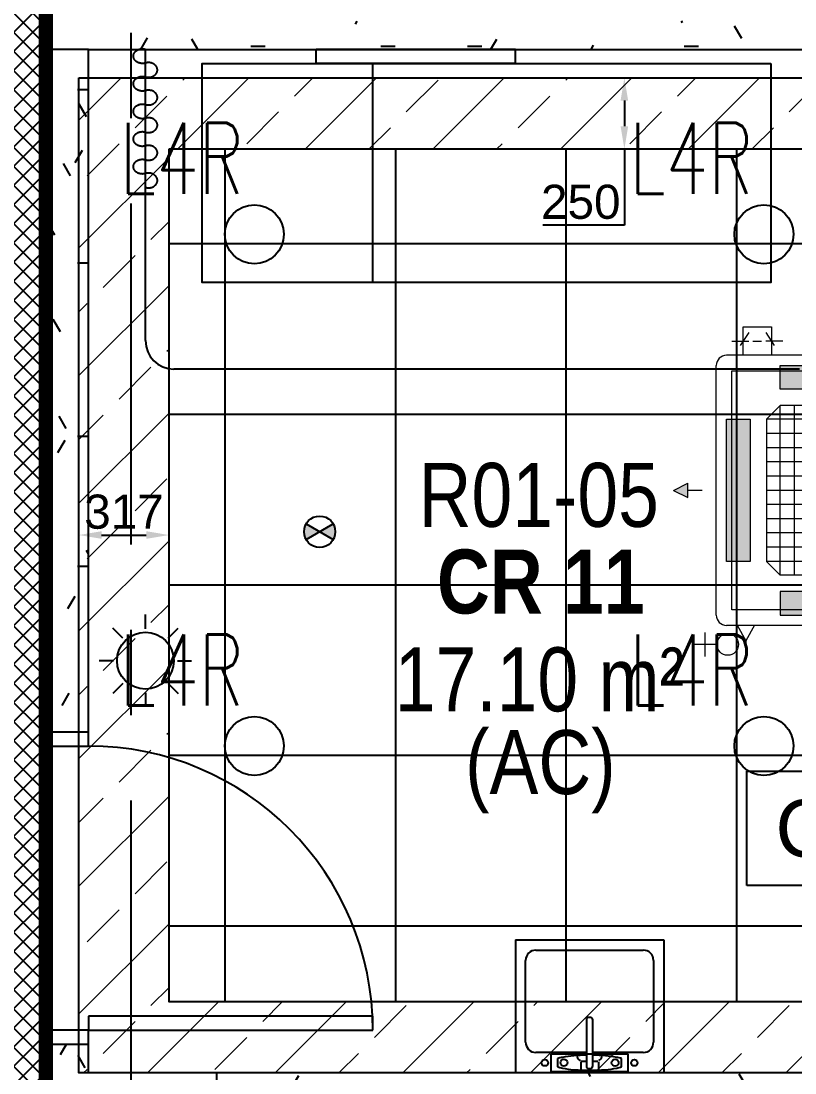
# Model space of a CAD drawing. Header units: millimetres. Extents: x -92759 to 184353, y -15225 to 86714.
# Drawn here: x -40721 to -37999, y 37841 to 41541 of the extents above; entities that cross this region are included whole.
import ezdxf

# ---------------------------------------------------------------- set-up
doc = ezdxf.new("R2010")
doc.units = ezdxf.units.MM
for name, pattern in [('HIDDEN', [0.375, 0.25, -0.125]), ('IDA - Grid Line', [2100, 1200, -300, 300, -300]), ('IMPORT-ACAD_ISO12W100', [3150, 1800, -450, 0, -450, 0, -450])]:
    doc.linetypes.add(name, pattern=pattern)
doc.layers.get('Defpoints').update_dxf_attribs({"color": 8})
for name, color, linetype in [('0-1', 9, 'Continuous'), ('0-Motion Sensor', 1, 'Continuous'), ('A-_DOOR----_E', 8, 'Continuous'), ('A-_ROOMNAME_A', 8, 'Continuous'), ('A-_WALL----_E', 8, 'Continuous'), ('A-_WALL----_H-1', 9, 'Continuous'), ('A-_WALLPRTN_E', 8, 'Continuous'), ('A-PATT-CONC', 8, 'Continuous'), ('AAG_Dimension', 7, 'Continuous'), ('E-_LITG _ CKT -DB', 1, 'HIDDEN'), ('E-legend', 1, 'Continuous'), ('HF', 7, 'Continuous'), ('HF Text', 7, 'Continuous'), ('M-ACMV_FCU', 5, 'Continuous'), ('PDF_M-_ACON----_E-N', 7, 'Continuous')]:
    doc.layers.add(name, color=color, linetype=linetype)
for name, color, linetype, true_color in [('1599_FURN_RHH_BLK8 _NEW__1ST STY_dwg _2_-1', 7, 'Continuous', 0xaaaaaa), ('A-_DETA----_E-6', 7, 'Continuous', 0x969696), ('A-_DETA----_ED-2', 1, 'Continuous', 0xff0000), ('A-_FURN--1', 7, 'Continuous', 0xaaaaaa), ('A-_FURN--2', 7, 'IMPORT-ACAD_ISO12W100', 0xaaaaaa), ('A-_FURN--4', 7, 'Continuous', 0xaaaaaa), ('A-_FURN_HIDDEN-1', 7, 'Continuous', 0xaaaaaa), ('CURTAIN-1', 7, 'Continuous', 0xaaaaaa), ('E-_FIREALAM_E-1', 1, 'Continuous', 0xff0000), ('S-_ANOTGRID_E-1', 9, 'IDA - Grid Line', 0x808080)]:
    doc.layers.add(name, color=color, linetype=linetype, true_color=true_color)
for name, color, linetype, lineweight in [('A--', 134, '500-1-RP', 25), ('HFI 9MM FPB', 94, 'Continuous', 5), ('M-ACMV_CDP', 190, 'DRAIN_PIPE', 25), ('M-ACMV_FCU-1', 86, 'Continuous', 9), ('M-ACMV_PWR', 1, 'REFRIGERANT', 25), ('M-ACMV_REF_PIPE', 134, '500-1-RP', 25), ('M-ACMV_VCD', 7, 'Continuous', 25)]:
    doc.layers.add(name, color=color, linetype=linetype, lineweight=lineweight)
doc.styles.add('Arial', font='arial.ttf')
doc.styles.add('Arial Narrow_2', font='ARIALN.TTF', dxfattribs={"height": 225})
doc.styles.add('Arial Narrow_B_1', font='ARIALNB.TTF', dxfattribs={"height": 300})
doc.styles.add('Arial_4', font='arial.ttf', dxfattribs={"height": 1.8})
doc.styles.add('Simplex', font='simplex_.ttf', dxfattribs={"width": 0.7, "height": 450})
doc.styles.get("Standard").update_dxf_attribs({"font": 'arial.ttf'})
doc.linetypes.add('500-1-RP', pattern='A,0.75,-0.5,0.75,-0.5,0.75,-0.5,0.75,-1.7,["RP",Standard,S=1,R=0,X=-1,Y=-0.5],-1.7', length=7.9)
doc.linetypes.add('DRAIN_PIPE', pattern='A,0.5,-0.2,["D",Standard,S=0.1,R=0,X=-0.1,Y=-0.05],-0.25', length=0.95)
doc.linetypes.add('REFRIGERANT', pattern='A,15,-5.08,["R",Standard,S=2.54,R=0,X=-2.54,Y=-1.27],-5.08', length=25.16)
doc.dimstyles.get("Standard").update_dxf_attribs({"dimtxt": 0.18, "dimasz": 0.18, "dimexe": 0.18, "dimexo": 0.0625, "dimgap": 0.09, "dimtad": 0, "dimtih": 1, "dimtoh": 1, "dimdec": 4, "dimzin": 0, "dimdsep": 46, "dimtxsty": 'Standard', "dimcen": 0.09, "dimadec": 0, "dimazin": 0, "dimtfac": 1, "dimtdec": 4, "dimtofl": 0, "dimtmove": 0, "dimatfit": 3, "dimfxl": 1, "dimtolj": 1, "dimtzin": 0, "dimarcsym": 0})
pattern_1 = [(0, (-11870.95, 40538.29), (609.6, 152.4), [50.292, -406.908, 50.292, -406.908, -2438.4]), (0, (-11870.95, 40538.29), (609.6, 152.4), [-914.4, 50.292, -864.108, 50.292, -406.908, -1066.8]), (0, (-11870.95, 40538.29), (609.6, 152.4), [-2286, 50.292, -254.508, 50.292, -711.708]), (120, (-11642.35, 40614.49), (-436.78227, 451.7291), [50.292, -406.908, 50.292, -406.908, -2438.4]), (120, (-11642.35, 40614.49), (-436.78227, 451.7291), [-914.4, 50.292, -864.108, 50.292, -406.908, -1066.8]), (120, (-11642.35, 40614.49), (-436.78227, 451.7291), [-2286, 50.292, -254.508, 50.292, -711.708]), (240, (-11566.15, 40919.29), (-172.81773, -604.1291), [50.292, -406.908, 50.292, -406.908, -2438.4]), (240, (-11566.15, 40919.29), (-172.81773, -604.1291), [-914.4, 50.292, -864.108, 50.292, -406.908, -1066.8]), (240, (-11566.15, 40919.29), (-172.81773, -604.1291), [-2286, 50.292, -254.508, 50.292, -711.708])]

# ---------------------------------------------------------------- blocks, each defined once
blk = doc.blocks.new('IDA - Strobe Light - IDA - Strobe Light-8826107-BLK8_RHH_1ST STOREY PLAN')
at = {"layer": 'A-_DETA----_ED-2'}
for p, q in [((0, 312.5), (0, 362.5)), ((-79.5, 279.5), (-114.9, 314.9)), ((79.5, 279.5), (114.9, 314.9)), ((-112.5, 200), (-162.5, 200)), ((112.5, 200), (162.5, 200)), ((-79.5, 120.5), (-114.9, 85.1)), ((79.5, 120.5), (114.9, 85.1)), ((0, 87.5), (0, 37.5))]:
    blk.add_line(p, q, dxfattribs=at)
blk.add_circle((0, 200), 100, dxfattribs=at)
blk = doc.blocks.new('IDA - F - Single - Swing1 - 1100L X 2200H -TD-03-10510367-BLK8_RHH_1ST STOREY PLAN')
at = {"layer": 'A-_DOOR----_E'}
for p, q in [((500, 1075), (450, 1075)), ((450, 1075), (450, 75)), ((500, 75), (500, 1075)), ((-500, 75), (-550, 75)), ((-500, -75), (-500, 75)), ((450, 75), (500, 75)), ((550, 75), (500, 75)), ((500, 75), (500, -75)), ((-550, -75), (-500, -75)), ((500, -75), (550, -75))]:
    blk.add_line(p, q, dxfattribs=at)
blk.add_arc((500, 75), 1000, 90, 180, dxfattribs=at)
blk = doc.blocks.new('1599_FURN_RHH_BLK8 _NEW__1ST STY_dwg_CURTAIN-10346288-BLK8_RHH_1ST STOREY PLAN')
at = {"layer": 'CURTAIN-1'}
for points, weights in [([(364562.6, -316988.1), (364557, -316988.1), (364551.8, -316989.6)], [1, 0.931303290714, 0.894831553285]), ([(364593.9, -317013.9), (364593.9, -316988.1), (364562.6, -316988.1)], [1, 0.707106781187, 1]), ([(364562.6, -317039.8), (364593.9, -317039.8), (364593.9, -317013.9)], [1, 0.707106781187, 1]), ([(364509.6, -317062.5), (364509.6, -317036.7), (364540.9, -317036.7)], [1, 0.707106781187, 1]), ([(364540.9, -317036.7), (364546.5, -317036.7), (364551.8, -317038.2)], [1, 0.931303290589, 0.894831553152]), ([(364551.8, -317038.2), (364557, -317039.8), (364562.6, -317039.8)], [0.894831553151, 0.931303290588, 1]), ([(364540.9, -317088.4), (364509.6, -317088.4), (364509.6, -317062.5)], [1, 0.707106781187, 1]), ([(364551.8, -317086.8), (364546.5, -317088.4), (364540.9, -317088.4)], [0.894831553149, 0.931303290586, 1]), ([(364562.6, -317085.3), (364557, -317085.3), (364551.8, -317086.8)], [1, 0.931303290589, 0.894831553152]), ([(364593.9, -317111.1), (364593.9, -317085.3), (364562.6, -317085.3)], [1, 0.707106781187, 1]), ([(364562.6, -317137), (364593.9, -317137), (364593.9, -317111.1)], [1, 0.707106781187, 1]), ([(364509.6, -317159.7), (364509.6, -317133.8), (364540.9, -317133.8)], [1, 0.707106781187, 1]), ([(364540.9, -317185.6), (364509.6, -317185.6), (364509.6, -317159.7)], [1, 0.707106781187, 1]), ([(364540.9, -317133.8), (364546.5, -317133.8), (364551.8, -317135.4)], [1, 0.931303290587, 0.894831553151]), ([(364551.8, -317135.4), (364557, -317137), (364562.6, -317137)], [0.894831553149, 0.931303290586, 1]), ([(364551.8, -317184), (364546.5, -317185.6), (364540.9, -317185.6)], [0.89483155315, 0.931303290587, 1]), ([(364562.6, -317182.4), (364557, -317182.4), (364551.8, -317184)], [1, 0.931303290587, 0.894831553151]), ([(364593.9, -317208.3), (364593.9, -317182.4), (364562.6, -317182.4)], [1, 0.707106781187, 1]), ([(364509.6, -317256.9), (364509.6, -317231), (364540.9, -317231)], [1, 0.707106781187, 1]), ([(364540.9, -317231), (364546.5, -317231), (364551.8, -317232.6)], [1, 0.931303290587, 0.894831553151]), ([(364551.8, -317232.6), (364557, -317234.2), (364562.6, -317234.2)], [0.89483155315, 0.931303290586, 1]), ([(364562.6, -317234.2), (364593.9, -317234.2), (364593.9, -317208.3)], [1, 0.707106781187, 1]), ([(364540.9, -317282.8), (364509.6, -317282.8), (364509.6, -317256.9)], [1, 0.707106781187, 1]), ([(364551.8, -317281.2), (364546.5, -317282.8), (364540.9, -317282.8)], [0.894831553151, 0.931303290587, 1]), ([(364562.6, -317279.6), (364557, -317279.6), (364551.8, -317281.2)], [1, 0.931303290588, 0.894831553151]), ([(364593.9, -317305.5), (364593.9, -317279.6), (364562.6, -317279.6)], [1, 0.707106781187, 1]), ([(364562.6, -317331.4), (364593.9, -317331.4), (364593.9, -317305.5)], [1, 0.707106781187, 1]), ([(364509.6, -317354.1), (364509.6, -317328.2), (364540.9, -317328.2)], [1, 0.707106781187, 1]), ([(364540.9, -317328.2), (364546.5, -317328.2), (364551.8, -317329.8)], [1, 0.931303290716, 0.894831553287]), ([(364551.8, -317329.8), (364557, -317331.4), (364562.6, -317331.4)], [0.89483155315, 0.931303290587, 1]), ([(364540.9, -317380), (364509.6, -317380), (364509.6, -317354.1)], [1, 0.707106781187, 1]), ([(364551.8, -317378.4), (364546.5, -317380), (364540.9, -317380)], [0.894831553151, 0.931303290587, 1]), ([(364562.6, -317376.8), (364557, -317376.8), (364551.8, -317378.4)], [1, 0.931303290587, 0.89483155315]), ([(364593.9, -317402.7), (364593.9, -317376.8), (364562.6, -317376.8)], [1, 0.707106781187, 1]), ([(364562.6, -317428.6), (364593.9, -317428.6), (364593.9, -317402.7)], [1, 0.707106781187, 1]), ([(364509.6, -317451.3), (364509.6, -317425.4), (364540.9, -317425.4)], [1, 0.707106781187, 1]), ([(364540.9, -317477.2), (364509.6, -317477.2), (364509.6, -317451.3)], [1, 0.707106781187, 1]), ([(364540.9, -317425.4), (364546.5, -317425.4), (364551.8, -317427)], [1, 0.931303290587, 0.894831553151]), ([(364551.8, -317427), (364557, -317428.6), (364562.6, -317428.6)], [0.89483155315, 0.931303290587, 1]), ([(364551.8, -317475.6), (364546.5, -317477.2), (364540.9, -317477.2)], [0.894831553151, 0.931303290587, 1])]:
    blk.add_rational_spline(points, weights, degree=2, dxfattribs=at)
blk = doc.blocks.new('1599_FURN_RHH_BLK8 _NEW__1ST STY_dwg _2_-10346281-BLK8_RHH_1ST STOREY PLAN')
at = {"layer": 'A-_DETA----_E-6'}
for p, q in [((-3504.1, -41032), (-2982.1, -41032)), ((-3504.1, -41032), (-3504.1, -41500)), ((-2982.1, -41032), (-2982.1, -41500)), ((-3432.1, -41068), (-3054.1, -41068)), ((-3468.1, -41392), (-3468.1, -41104)), ((-3018.1, -41104), (-3018.1, -41392)), ((-3254.1, -41313.4), (-3254.1, -41475.4)), ((-3240.6, -41304.4), (-3245.1, -41304.4)), ((-3231.6, -41475.4), (-3231.6, -41313.4)), ((-3254.1, -41428), (-3432.1, -41428)), ((-3378.1, -41495.5), (-3378.1, -41432.5)), ((-3378.1, -41432.5), (-3108.1, -41432.5)), ((-3054.1, -41428), (-3231.6, -41428)), ((-3108.1, -41432.5), (-3108.1, -41495.5)), ((-3355.6, -41449.5), (-3355.6, -41478.5)), ((-3274.3, -41460.3), (-3274.3, -41486.2)), ((-3272.4, -41457.9), (-3254.1, -41457.9)), ((-3231.3, -41457.9), (-3213.9, -41457.9)), ((-3211.9, -41460.3), (-3211.9, -41486.2)), ((-3130.6, -41478.5), (-3130.6, -41449.5)), ((-2982.1, -41500), (-3504.1, -41500)), ((-3108.1, -41495.5), (-3378.1, -41495.5)), ((-3245.1, -41484.4), (-3240.6, -41484.4))]:
    blk.add_line(p, q, dxfattribs=at)
for centre, radius in [((-3400.6, -41464), 11.4), ((-3333.1, -41464), 12.3), ((-3153.1, -41464), 12.3), ((-3085.6, -41464), 11.4)]:
    blk.add_circle(centre, radius, dxfattribs=at)
for centre, radius, start, end in [((-3432.1, -41104), 36, 90, 180), ((-3054.1, -41104), 36, 0, 90), ((-3245.1, -41313.4), 9, 90, 180), ((-3240.6, -41313.4), 9, 0, 90), ((-3432.1, -41392), 36, 180, 270), ((-3054.1, -41392), 36, 270, 0), ((-3269.9, -41791.9), 353.6, 94.6876, 101.1975), ((-3243.1, -42118.8), 681.5, 90.9213, 94.6876), ((-3243.1, -42118.8), 681.5, 85.3124, 89.0296), ((-3216.3, -41791.9), 353.6, 78.8025, 85.3124), ((-3309.9, -41589.7), 147.4, 101.1975, 108.0457), ((-3263.1, -41433.8), 25.7, 198.0147, 241.5587), ((-3245.1, -41475.4), 9, 180, 270), ((-3240.6, -41475.4), 9, 270, 0), ((-3223.1, -41433.8), 25.7, 298.4413, 341.9853), ((-3176.3, -41589.7), 147.4, 71.9543, 78.8025), ((-3309.9, -41338.3), 147.4, 251.9543, 258.8025), ((-3269.9, -41136.1), 353.6, 258.8025, 265.3124), ((-3243.1, -40809.2), 681.5, 265.3124, 270), ((-3243.1, -40809.2), 681.5, 270, 274.6876), ((-3216.3, -41136.1), 353.6, 274.6876, 281.1975), ((-3176.3, -41338.3), 147.4, 281.1975, 288.0457)]:
    blk.add_arc(centre, radius, start, end, dxfattribs=at)
at = {"layer": 'A-_FURN--1'}
blk.add_line((-4805.1, -38924.1), (-4805.1, -37899.1), dxfattribs=at)
at = {"layer": 'A-_FURN--2'}
blk.add_line((-4005.1, -38719.1), (-4005.1, -37949.1), dxfattribs=at)
at = {"layer": 'A-_FURN--4', "flags": 128}
for points in [[(-4205.1, -37899.1), (-3505.1, -37899.1), (-3505.1, -37949.1), (-4205.1, -37949.1)], [(-2605.1, -37949.1), (-2605.1, -38719.1), (-4605.1, -38719.1), (-4605.1, -37949.1)]]:
    blk.add_lwpolyline(points, close=True, dxfattribs=at)
at = {"layer": 'A-_FURN_HIDDEN-1'}
blk.add_line((-2505.1, -39024.1), (-4705.1, -39024.1), dxfattribs=at)
blk.add_arc((-4705.1, -38924.1), 100, 180, 270, dxfattribs=at)
at = {"extrusion": (0, 0, -1), "zscale": -1}
blk.add_blockref('1599_FURN_RHH_BLK8 _NEW__1ST STY_dwg_CURTAIN-10346288-BLK8_RHH_1ST STOREY PLAN', (-359746.7, 279090.6), dxfattribs=at)
blk = doc.blocks.new('A$Cb2bf8f38')
at = {"layer": 'A-_WALL----_H-1'}
h = blk.add_hatch(dxfattribs=at)
h.set_pattern_fill('FP_1', color=256, style=0, pattern_type=2)
h.set_pattern_definition(pattern_1)
h.paths.add_polyline_path([(2300, 8962.5), (2400, 8962.5), (2400, 12100), (2300, 12100), (2300, 10770.1)])
h.paths.add_polyline_path([(2300, 12700), (2400, 12700), (2400, 13100), (2300, 13100), (2300, 13075)])
h = blk.add_hatch(dxfattribs=at)
h.set_pattern_fill('FP_1', color=256, style=0, pattern_type=2)
h.set_pattern_definition(pattern_1)
h.paths.add_polyline_path([(4329.4, 8900), (7200, 8900), (7200, 9000), (2400, 9000), (2400, 8937.5), (2300, 8937.5), (2300, 8900), (2450, 8900)])
h = blk.add_hatch(dxfattribs=at)
h.set_pattern_fill('FP_1', color=256, style=0, pattern_type=2)
h.set_pattern_definition(pattern_1)
h.paths.add_polyline_path([(2450, -2550), (2450, -2450), (2300, -2450), (2300, -2550), (2375, -2550)])
h.paths.add_polyline_path([(2450, -1350), (2450, 3500), (2300, 3500), (2300, -1350), (2375, -1350)])
h.paths.add_polyline_path([(2375, 4600), (2450, 4600), (2450, 4700), (2300, 4700), (2300, 4600)])
h.paths.add_polyline_path([(2300, 5300), (2450, 5300), (2450, 5400), (2300, 5400)])
h.paths.add_polyline_path([(2375, 6500), (2450, 6500), (2450, 8900), (2300, 8900), (2300, 6500)])
h = blk.add_hatch(dxfattribs=at)
h.set_pattern_fill('FP_1', color=256, style=0, pattern_type=2)
h.set_pattern_definition(pattern_1)
h.paths.add_polyline_path([(7000, 5150), (7000, 5300), (2900, 5300), (2900, 5150), (4329.4, 5150)])
at = {"layer": 'A-_DETA----_E-6'}
for p, q in [((3951, 5768), (4473, 5768)), ((3951, 5768), (3951, 5300)), ((4473, 5768), (4473, 5300)), ((4023, 5732), (4401, 5732)), ((3987, 5408), (3987, 5696)), ((4437, 5696), (4437, 5408)), ((4201, 5486.6), (4201, 5324.6)), ((4214.5, 5495.6), (4210, 5495.6)), ((4223.5, 5324.6), (4223.5, 5486.6)), ((4201, 5372), (4023, 5372)), ((4077, 5304.5), (4077, 5367.5)), ((4077, 5367.5), (4347, 5367.5)), ((4401, 5372), (4223.5, 5372)), ((4347, 5367.5), (4347, 5304.5)), ((4099.5, 5350.5), (4099.5, 5321.5)), ((4180.8, 5339.7), (4180.8, 5313.8)), ((4182.7, 5342.1), (4201, 5342.1)), ((4223.8, 5342.1), (4241.2, 5342.1)), ((4243.2, 5339.7), (4243.2, 5313.8)), ((4324.5, 5321.5), (4324.5, 5350.5)), ((4473, 5300), (3951, 5300)), ((4347, 5304.5), (4077, 5304.5)), ((4210, 5315.6), (4214.5, 5315.6))]:
    blk.add_line(p, q, dxfattribs=at)
for centre, radius in [((4054.5, 5336), 11.4), ((4122, 5336), 12.3), ((4302, 5336), 12.3), ((4369.5, 5336), 11.4)]:
    blk.add_circle(centre, radius, dxfattribs=at)
for centre, radius, start, end in [((4023, 5696), 36, 90, 180), ((4401, 5696), 36, 0, 90), ((4210, 5486.6), 9, 90, 180), ((4214.5, 5486.6), 9, 0, 90), ((4023, 5408), 36, 180, 270), ((4401, 5408), 36, 270, 0), ((4145.2, 5210.3), 147.4, 101.1975, 108.0457), ((4185.2, 5008.1), 353.6, 94.6876, 101.1975), ((4212, 4681.2), 681.5, 90.9213, 94.6876), ((4192, 5366.2), 25.7, 198.0147, 241.5587), ((4212, 4681.2), 681.5, 85.3124, 89.0296), ((4232, 5366.2), 25.7, 298.4413, 341.9853), ((4238.8, 5008.1), 353.6, 78.8025, 85.3124), ((4278.8, 5210.3), 147.4, 71.9543, 78.8025), ((4145.2, 5461.7), 147.4, 251.9543, 258.8025), ((4185.2, 5663.9), 353.6, 258.8025, 265.3124), ((4212, 5990.8), 681.5, 265.3124, 270), ((4210, 5324.6), 9, 180, 270), ((4212, 5990.8), 681.5, 270, 274.6876), ((4214.5, 5324.6), 9, 270, 0), ((4238.8, 5663.9), 353.6, 274.6876, 281.1975), ((4278.8, 5461.7), 147.4, 281.1975, 288.0457)]:
    blk.add_arc(centre, radius, start, end, dxfattribs=at)
at = {"layer": 'A-_WALL----_E'}
blk.add_line((2450, 8900), (2300, 8900), dxfattribs=at)
at = {"layer": 'A-_WALLPRTN_E'}
for p, q in [((2300, 12100), (2300, 8937.5)), ((2300, 8937.5), (2300, 6500)), ((2450, 8900), (7200, 8900)), ((2450, 6500), (2450, 8900)), ((2300, 6500), (2450, 6500)), ((2300, 5400), (2300, 5300)), ((2450, 5400), (2300, 5400)), ((2450, 5300), (2450, 5400)), ((7000, 5300), (2900, 5300)), ((2900, 5300), (2900, 5150))]:
    blk.add_line(p, q, dxfattribs=at)
at = {"layer": 'S-_ANOTGRID_E-1'}
blk.add_line((2600, -20141.4), (2600, 53272.8), dxfattribs=at)
at = {"layer": '1599_FURN_RHH_BLK8 _NEW__1ST STY_dwg _2_-1'}
blk.add_blockref('1599_FURN_RHH_BLK8 _NEW__1ST STY_dwg _2_-10346281-BLK8_RHH_1ST STOREY PLAN', (7455.1, 46800), dxfattribs=at)
at = {"layer": 'A-_DOOR----_E', "rotation": 269.9999999999999}
blk.add_blockref('IDA - F - Single - Swing1 - 1100L X 2200H -TD-03-10510367-BLK8_RHH_1ST STOREY PLAN', (2375, 5950), dxfattribs=at)
at = {"layer": 'E-_FIREALAM_E-1', "rotation": 269.9999999999972}
blk.add_blockref('IDA - Strobe Light - IDA - Strobe Light-8826107-BLK8_RHH_1ST STOREY PLAN', (2450, 6750), dxfattribs=at)
at = {"layer": 'A-_ROOMNAME_A', "char_height": 225, "attachment_point": 1}
for s, insert, width, style in [('R01-05', (3610.8, 7445.9), 1058.227, 'Arial Narrow_2'), ('CR 11', (3675.3, 7141.1), 901.898, 'Arial Narrow_B_1'), ('17.10 m²', (3526.8, 6797), 1262.658, 'Arial Narrow_2'), ('(AC)', (3774.3, 6506), 661.392, 'Arial Narrow_2')]:
    blk.add_mtext(s, dxfattribs=dict(at, insert=insert, width=width, style=style))
blk = doc.blocks.new('*D642')
at = {"layer": 'AAG_Dimension', "color": 0, "lineweight": -2, "transparency": 16777216}
for p, q in [((14287, 466645.9), (14287, 466654)), ((14367, 466653.8), (14524, 466653.8)), ((14604, 466645.9), (14604, 466654))]:
    blk.add_line(p, q, dxfattribs=at)
at = {"layer": 'AAG_Dimension', "color": 0, "transparency": 16777216}
for points in [[(14367, 466667.2), (14367, 466640.5), (14287, 466653.8)], [(14524, 466667.2), (14524, 466640.5), (14604, 466653.8)]]:
    blk.add_solid(points, dxfattribs=at)
at = {"layer": 'Defpoints', "color": 0, "transparency": 16777216}
for p in [(14287, 466645.9), (14604, 466653.8), (14604, 466645.9)]:
    blk.add_point(p, dxfattribs=at)
at = {"layer": 'AAG_Dimension', "color": 152, "true_color": 0x2776bb, "transparency": 16777216, "insert": (14445.5, 466735.2), "char_height": 120, "attachment_point": 5, "style": 'Arial'}
blk.add_mtext('\\A1;317', dxfattribs=at)
blk = doc.blocks.new('*D645')
at = {"layer": 'AAG_Dimension', "color": 0, "lineweight": -2, "transparency": 16777216}
for p, q in [((15962.7, 468261.7), (16205.6, 468261.7)), ((16205.4, 468181.7), (16205.4, 468091.7)), ((15962.7, 468011.7), (16205.6, 468011.7)), ((16205.4, 468011.7), (16205.4, 467743.8)), ((16205.4, 467743.8), (15918.7, 467743.8))]:
    blk.add_line(p, q, dxfattribs=at)
at = {"layer": 'AAG_Dimension', "color": 0, "transparency": 16777216}
for points in [[(16192.1, 468181.7), (16218.8, 468181.7), (16205.4, 468261.7)], [(16192.1, 468091.7), (16218.8, 468091.7), (16205.4, 468011.7)]]:
    blk.add_solid(points, dxfattribs=at)
at = {"layer": 'Defpoints', "color": 0, "transparency": 16777216}
for p in [(15962.6, 468261.7), (15962.6, 468011.7), (16205.4, 468011.7)]:
    blk.add_point(p, dxfattribs=at)
at = {"layer": 'AAG_Dimension', "color": 152, "true_color": 0x2776bb, "transparency": 16777216, "insert": (16052.1, 467825.1), "char_height": 120, "attachment_point": 5, "style": 'Arial'}
blk.add_mtext('\\A1;250', dxfattribs=at)
blk = doc.blocks.new('A$C020d881d')
at = {"layer": 'E-legend', "lineweight": 25}
blk.add_circle((818.7, 172), 103.8, dxfattribs=at)
at = {"layer": 'E-legend', "lineweight": 25, "style": 'Simplex', "width": 0.7}
blk.add_text('L4R', height=250, dxfattribs=at).set_placement((345.2, 314.3))
blk = doc.blocks.new('Motion Sensor')
at = {"layer": 'E-legend', "lineweight": 25}
h = blk.add_hatch(color=256, dxfattribs=at)
h.dxf.hatch_style = 1
h.paths.add_polyline_path([(10021, -17121.6), (9973.3, -17094.1, 0.131652), (9965.9, -17121.6, 0.131652), (9973.3, -17149.1)])
h = blk.add_hatch(color=256, dxfattribs=at)
h.dxf.hatch_style = 1
h.paths.add_polyline_path([(10068.6, -17094.1), (10021, -17121.6), (10068.6, -17149.1, 0.131652), (10076, -17121.6, 0.131652)])
for p, q in [((9973.3, -17094.1), (10068.6, -17149.1)), ((9973.3, -17149.1), (10068.6, -17094.1))]:
    blk.add_line(p, q, dxfattribs=at)
blk.add_circle((10021, -17121.6), 55, dxfattribs=at)
blk = doc.blocks.new('EL_B8_L1_R4')
at = {"color": 6, "linetype": 'HIDDEN', "ltscale": 40, "const_width": 50}
blk.add_lwpolyline([(13092.9, -27358.3), (13092.9, -43108.3), (10382.9, -43108.3), (10382.9, -42358.3), (6692.9, -42358.3), (6692.9, -42758.3), (2092.9, -42758.3), (2092.9, -35258.3), (-3607.1, -35258.3), (-3607.1, -24683.3), (4692.9, -24683.3), (4692.9, -34658.3), (10992.9, -34658.3), (10992.9, -14008.3), (2242.9, -14008.3), (2242.9, -2458.3), (-3957.1, -2458.3), (-3957.1, -58.3), (842.9, -58.3), (842.9, 3691.7), (2342.9, 3691.7), (2342.9, -58.3), (13092.9, -58.3), (13092.9, -12058.3)], dxfattribs=at)
at = {"layer": '0-Motion Sensor'}
blk.add_blockref('Motion Sensor', (4034.7, -16233), dxfattribs=at)
at = {"layer": 'E-_LITG _ CKT -DB', "ltscale": 0.5}
for p in [(13007.3, -32480.3), (14799.3, -32480.3), (13007.3, -34280.3), (14799.3, -34280.3)]:
    blk.add_blockref('A$C020d881d', p, dxfattribs=at)
blk = doc.blocks.new('A$Ca8a76259')
at = {"layer": 'M-ACMV_FCU', "lineweight": 0}
h = blk.add_hatch(color=256, dxfattribs=at)
h.dxf.hatch_style = 1
h.paths.add_polyline_path([(0, 625), (-25, 575), (25, 575)])
h = blk.add_hatch(color=256, dxfattribs=at)
h.dxf.hatch_style = 1
h.paths.add_polyline_path([(250, 356), (250, 439), (-250, 439), (-250, 356)])
h.paths.add_polyline_path([(356, -250), (439, -250), (439, 250), (356, 250)])
h.paths.add_polyline_path([(-356, 250), (-439, 250), (-439, -250), (-356, -250)])
h.paths.add_polyline_path([(-250, -356), (-250, -439), (250, -439), (250, -356)])
h = blk.add_hatch(color=256, dxfattribs=at)
h.dxf.hatch_style = 1
h.paths.add_polyline_path([(-625, 0), (-575, -25), (-575, 25)])
h = blk.add_hatch(color=256, dxfattribs=at)
h.dxf.hatch_style = 1
h.paths.add_polyline_path([(625, 0), (575, 25), (575, -25)])
h = blk.add_hatch(color=256, dxfattribs=at)
h.dxf.hatch_style = 1
h.paths.add_polyline_path([(0, -625), (25, -575), (-25, -575)])
for p, q in [((0, 625), (-25, 575)), ((0, 625), (25, 575)), ((-25, 575), (25, 575)), ((0, 525), (0, 575)), ((439, 475), (-439, 475)), ((439, 475), (439, 475)), ((-475, 439), (-475, -439)), ((475, 439), (475, 439)), ((475, 439), (475, -439)), ((-298.5, 250), (-250, 298.5)), ((-250, 298.5), (250, 298.5)), ((-250, 298.5), (-250, -298.5)), ((-200, 298.5), (-200, -298.5)), ((-150, 298.5), (-150, -298.5)), ((-100, 298.5), (-100, -298.5)), ((-50, 298.5), (-50, -298.5)), ((0, 298.5), (0, -298.5)), ((50, 298.5), (50, -298.5)), ((100, 298.5), (100, -298.5)), ((150, 298.5), (150, -298.5)), ((200, 298.5), (200, -298.5)), ((250, 298.5), (298.5, 250)), ((250, 298.5), (250, -298.5)), ((-298.5, 250), (-298.5, -250)), ((298.5, 250), (-298.5, 250)), ((298.5, 250), (298.5, -250)), ((298.5, 200), (-298.5, 200)), ((298.5, 150), (-298.5, 150)), ((298.5, 100), (-298.5, 100)), ((298.5, 50), (-298.5, 50)), ((-625, 0), (-575, 25)), ((-625, 0), (-575, -25)), ((-575, -25), (-575, 25)), ((-525, 0), (-575, 0)), ((298.5, 0), (-298.5, 0)), ((525, 0), (575, 0)), ((575, 25), (575, -25)), ((625, 0), (575, 25)), ((625, 0), (575, -25)), ((298.5, -50), (-298.5, -50)), ((298.5, -100), (-298.5, -100)), ((298.5, -150), (-298.5, -150)), ((298.5, -200), (-298.5, -200)), ((-250, -298.5), (-298.5, -250)), ((298.5, -250), (-298.5, -250)), ((250, -298.5), (298.5, -250)), ((-250, -298.5), (250, -298.5)), ((439, -475), (-439, -475)), ((0, -525), (0, -575)), ((25, -575), (-25, -575)), ((0, -625), (-25, -575)), ((0, -625), (25, -575))]:
    blk.add_line(p, q, dxfattribs=at)
for points in [[(420, 420), (420, -420), (-420, -420), (-420, 420)], [(-250, 356), (250, 356), (250, 439), (-250, 439)], [(-356, 250), (-356, -250), (-439, -250), (-439, 250)], [(356, 250), (356, -250), (439, -250), (439, 250)], [(-250, -356), (250, -356), (250, -439), (-250, -439)]]:
    blk.add_lwpolyline(points, close=True, dxfattribs=at)
for centre, start, end in [((-439, 439), 90, 180), ((439, 439), 0, 90), ((-439, -439), 180, 270), ((439, -439), 270, 0)]:
    blk.add_arc(centre, 36, start, end, dxfattribs=at)
blk = doc.blocks.new('SSO')
at = {"layer": 'M-ACMV_PWR', "linetype": 'ByBlock', "lineweight": 5}
for p, q in [((1064770.3, 20778.3), (1064770.3, 20878.3)), ((1064820.3, 20828.3), (1064720.3, 20828.3))]:
    blk.add_line(p, q, dxfattribs=at)
blk.add_circle((1064770.3, 20733.6), 44.6, dxfattribs=at)
blk.add_circle((1064770.3, 20733.6), 44.6, dxfattribs=at)
blk = doc.blocks.new('A$C81577ca4')
at = {"layer": 'A--', "lineweight": 0, "ltscale": 0.75}
for p, q in [((19, -95), (-36, -125)), ((-36, -125), (-86, -125)), ((19, -155), (-36, -125))]:
    blk.add_line(p, q, dxfattribs=at)
blk = doc.blocks.new('A$C49267d6b')
at = {"layer": 'PDF_M-_ACON----_E-N', "lineweight": 0}
for p, q in [((0, 127), (0, 76.2)), ((-25.4, 76.2), (12.7, 101.6)), ((0, 63.5), (0, 38.1)), ((-25.4, 25.4), (12.7, 0)), ((0, -25.4), (0, 25.4))]:
    blk.add_line(p, q, dxfattribs=at)
blk = doc.blocks.new('FCU -1')
at = {"layer": 'M-ACMV_CDP', "lineweight": 5}
blk.add_line((378826.6, -51081.4), (378826.6, -51186.4), dxfattribs=at)
at = {"layer": 'M-ACMV_VCD', "lineweight": 5}
blk.add_lwpolyline([(378127.5, -50132.1), (378127.5, -50032.1), (378227.5, -50032.1), (378227.5, -50132.1)], close=True, dxfattribs=at)
at = {"layer": 'M-ACMV_FCU', "lineweight": 5, "rotation": 270}
blk.add_blockref('A$Ca8a76259', (378508.4, -50607.1), dxfattribs=at)
at = {"layer": 'M-ACMV_PWR', "color": 1, "linetype": 'ByBlock', "lineweight": 5, "xscale": 0.85, "yscale": 0.85, "zscale": 0.85, "rotation": 90}
blk.add_blockref('SSO', (395697, -956204), dxfattribs=at)
at = {"layer": 'M-ACMV_REF_PIPE', "lineweight": 5, "rotation": 90}
blk.add_blockref('A$C81577ca4', (378012.4, -51100.4), dxfattribs=at)
at = {"layer": 'M-ACMV_VCD', "lineweight": 5, "xscale": -1.181061443391948, "yscale": 1.181061443391948, "zscale": 1.181061443391948, "rotation": 90}
blk.add_blockref('A$C49267d6b', (378237.5, -50082.1), dxfattribs=at)
blk = doc.blocks.new('ACMV_B8L1_R9')
at = {"layer": 'M-ACMV_FCU-1'}
blk.add_blockref('FCU -1', (-126505.7, -19457), dxfattribs=at)
blk = doc.blocks.new('RCP_B8L1')
at = {"layer": 'A-PATT-CONC'}
h = blk.add_hatch(dxfattribs=at)
h.set_pattern_fill('ANSI37', color=256, scale=15)
h.set_pattern_definition([(45, (-200000, 500000), (-33.67596, 33.67596), []), (135, (-200000, 500000), (-33.67596, -33.67596), [])])
h.paths.add_polyline_path([(-2529.04966, 467793.20229), (-2529.04966, 464761.70958), (3170.94439, 464761.70958), (3170.94439, 457211.70958), (7770.95034, 457211.70958), (7770.95034, 457661.70958), (11460.95032, 457661.70958), (11460.95032, 456911.7134), (14170.95033, 456911.7134), (14170.95033, 472661.70958), (14020.95033, 472661.70958), (14020.95033, 457061.70958), (11610.95032, 457061.70958), (11610.95032, 457811.70958), (7620.95034, 457811.70958), (7620.95034, 457361.70958), (3320.94439, 457361.70958), (3320.94439, 464911.70958), (-2379.04966, 464911.70958), (-2379.04966, 467793.20229)])
h = blk.add_hatch(dxfattribs=at)
h.set_pattern_fill('ANSI37', color=256, scale=189, angle=45)
h.set_pattern_definition([(90, (18803.95, 468011.7), (-600.075, 0), []), (180, (18803.95, 468011.7), (-6e-14, -600.075), [])])
h.paths.add_polyline_path([(14603.95033, 468011.70958), (18803.95032, 468011.70958), (18803.95032, 465011.70958), (14603.95033, 465011.70958)])
at = {"layer": 'HFI 9MM FPB'}
h = blk.add_hatch(dxfattribs=at)
h.set_pattern_fill('ANSI33', color=256, scale=50)
h.paths.add_polyline_path([(3420.95034, 503711.71507), (3420.95034, 499961.70958), (14170.95033, 499961.70958), (14170.95033, 498786.70958), (14170.95033, 496961.70958), (14620.95033, 496961.70958), (14620.95033, 495861.70958), (14170.95033, 495861.70958), (14170.95033, 487961.70958), (14770.95033, 487961.70958), (14770.95033, 488411.70958), (17420.95033, 488411.70958), (17420.95033, 489484.4), (17420.95033, 489561.70958), (19070.95033, 489561.70958), (19070.95033, 488561.70958), (18870.95033, 488561.70958), (18870.95033, 487961.70958), (19070.95033, 487961.70958), (19070.95033, 485386.70958), (15770.95033, 485386.70958), (15770.95033, 486036.70958), (14170.95033, 486036.70958), (14170.95033, 474361.70958), (16695.95033, 474361.70958), (16695.95033, 472561.70958), (14827.95033, 472561.70958), (14827.95033, 472661.70958), (14170.95033, 472661.70958), (14170.95033, 456911.7134), (11460.95032, 456911.7134), (11460.95032, 457661.70958), (7770.95034, 457661.70958), (7770.95034, 457211.70958), (3170.94439, 457211.70958), (3170.94439, 464761.70958), (-2529.04966, 464761.70958), (-2529.04966, 475336.70958), (5770.95034, 475336.70958), (5770.95034, 465361.70958), (12071.95033, 465361.70958), (12071.95033, 486011.70958), (3321.95033, 486011.70958), (3321.95033, 497561.70958), (-2879.04966, 497561.70958), (-2879.04966, 499961.70958), (1920.95034, 499961.70958), (1920.95034, 503711.71507), (2120.95034, 503711.71507)])
h.paths.add_polyline_path([(13420.95033, 497861.70958), (13420.95033, 457661.70958), (12820.95033, 457661.70958), (12820.95033, 497861.70958), (-2178.96619, 497861.70958), (-2178.96619, 499661.70958), (13420.95033, 499661.70958)], flags=16)
h.paths.add_polyline_path([(12070.95033, 496961.70958), (3671.95033, 496961.70959), (3671.95033, 486161.70959), (12070.95033, 486161.70958)], flags=16)
h.paths.add_polyline_path([(15120.95033, 488099.20958), (15120.95033, 486299.20958), (16320.95033, 486299.20958), (16320.95033, 485699.20958), (18720.95033, 485699.20958), (18720.95033, 488099.20958)], flags=16)
h.paths.add_polyline_path([(8070.95034, 463261.70958), (11870.95034, 463261.70958), (11870.95034, 459461.70958), (8070.95034, 459461.70958)], flags=0)
h.paths.add_polyline_path([(7920.95034, 463411.70958), (12020.95034, 463411.70958), (12020.95034, 459311.70958), (7920.95034, 459311.70958)], flags=16)
h.paths.add_polyline_path([(-1979.04966, 474849.20967), (5220.95034, 474849.20967), (5220.95034, 465249.22398), (-1979.04966, 465249.22398)], flags=16)
h.paths.add_polyline_path([(-2529.04966, 467793.20229), (-2529.04966, 464761.70958), (3170.94439, 464761.70958), (3170.94439, 457211.70958), (7770.95034, 457211.70958), (7770.95034, 457661.70958), (11460.95032, 457661.70958), (11460.95032, 456911.7134), (14170.95033, 456911.7134), (14170.95033, 472661.70958), (14020.95033, 472661.70958), (14020.95033, 457061.70958), (11610.95032, 457061.70958), (11610.95032, 457811.70958), (7620.95034, 457811.70958), (7620.95034, 457361.70958), (3320.94439, 457361.70958), (3320.94439, 464911.70958), (-2379.04966, 464911.70958), (-2379.04966, 467793.20229), (-2379.04966, 475186.70967), (5620.95034, 475186.70967), (5620.95034, 465211.72398), (12220.95033, 465211.72398), (12220.95033, 486011.70958), (12070.95033, 486011.70958), (12070.95033, 465361.72398), (5770.95034, 465361.72398), (5770.95034, 475336.70967), (-2529.04966, 475336.70967)], flags=16)
h = blk.add_hatch(dxfattribs=at)
h.set_pattern_fill('ANSI33', color=256, scale=50)
h.set_pattern_definition([(45, (-200000, 500000), (-224.5064, 224.5064), []), (45, (-199775.5, 500000), (-224.5064, 224.5064), [158.75, -79.375])])
h.paths.add_polyline_path([(14286.95033, 468261.70958), (19120.95033, 468261.70958), (19120.95033, 464761.70958), (14286.95033, 464761.70958)])
h.paths.add_polyline_path([(14603.95033, 468011.70958), (18803.95032, 468011.70958), (18803.95032, 465011.70958), (14603.95033, 465011.70958)], flags=16)
at = {"layer": 'HF'}
for points in [[(14170.95033, 495861.70958), (14170.95033, 487961.70958), (14770.95033, 487961.70958), (14770.95033, 488411.70958), (17420.95033, 488411.70958), (17420.95033, 489484.4), (17420.95033, 489561.70958), (19070.95033, 489561.70958), (19070.95033, 488561.70958), (18870.95033, 488561.70958), (18870.95033, 487961.70958), (19070.95033, 487961.70958), (19070.95033, 485386.70958), (15770.95033, 485386.70958), (15770.95033, 486036.70958), (14170.95033, 486036.70958), (14170.95033, 474361.70958), (16695.95033, 474361.70958), (16695.95033, 472561.70958), (14827.95033, 472561.70958), (14827.95033, 472661.70958), (14170.95033, 472661.70958), (14170.95033, 456911.7134)], [(-2529.04966, 467793.20229), (-2529.04966, 464761.70958), (3170.94439, 464761.70958), (3170.94439, 457211.70958), (7770.95034, 457211.70958), (7770.95034, 457661.70958), (11460.95032, 457661.70958), (11460.95032, 456911.7134), (14170.95033, 456911.7134), (14170.95033, 472661.70958), (14020.95033, 472661.70958), (14020.95033, 457061.70958), (11610.95032, 457061.70958), (11610.95032, 457811.70958), (7620.95034, 457811.70958), (7620.95034, 457361.70958), (3320.94439, 457361.70958), (3320.94439, 464911.70958), (-2379.04966, 464911.70958), (-2379.04966, 467793.20229)]]:
    blk.add_lwpolyline(points, dxfattribs=at)
for points in [[(14286.95033, 468261.70958), (19120.95033, 468261.70958), (19120.95033, 464761.70958), (14286.95033, 464761.70958)], [(14603.95033, 468011.70958), (18803.95032, 468011.70958), (18803.95032, 465011.70958), (14603.95033, 465011.70958)]]:
    blk.add_lwpolyline(points, close=True, dxfattribs=at)
at = {"layer": 'HF Text', "insert": (16736.50442, 465723.06813), "char_height": 201.462343, "width": 1263.3462081, "attachment_point": 1, "style": 'Arial_4', "bg_fill": 16, "box_fill_scale": 1.5, "bg_fill_color": 256, "bg_fill_transparency": 0}
blk.add_mtext('CH= 2800', dxfattribs=at)
at = {"layer": 'AAG_Dimension'}
dim = blk.add_linear_dim(base=(16205.44342, 468011.70958), p1=(15962.63632, 468261.70958), p2=(15962.63632, 468011.70958), angle=90, dimstyle='Standard', dxfattribs=at)
dim.commit()
dim.dimension.update_dxf_attribs({"geometry": '*D645', "text_midpoint": (16052.06007, 467743.81504), "dimtype": 128})
dim = blk.add_linear_dim(base=(14603.95033, 466653.84939), p1=(14286.95033, 466645.8619), p2=(14603.95033, 466645.8619), dimstyle='Standard', dxfattribs=at)
dim.commit()
dim.dimension.update_dxf_attribs({"geometry": '*D642', "text_midpoint": (14445.45033, 466735.15908)})

msp = doc.modelspace()

# ---------------------------------------------------------------- block references
at = {"layer": '0-1'}
msp.add_blockref('A$Cb2bf8f38', (-42933, 32541.2), dxfattribs=at)

# ---------------------------------------------------------------- next in the draw order: block references
at = {"color": 0}
msp.add_blockref('EL_B8_L1_R4', (-53725.9, 73099.6), dxfattribs=at)
at = {"layer": 'A-PATT-CONC', "color": 152, "true_color": 0x2776bb}
msp.add_blockref('RCP_B8L1', (-54804, -426920.5), dxfattribs=at)

# ---------------------------------------------------------------- next in the draw order: block references
at = {"layer": 'M-ACMV_FCU', "color": 5}
msp.add_blockref('ACMV_B8L1_R9', (-289803, 109954.6), dxfattribs=at)

doc.saveas('drawing.dxf')
